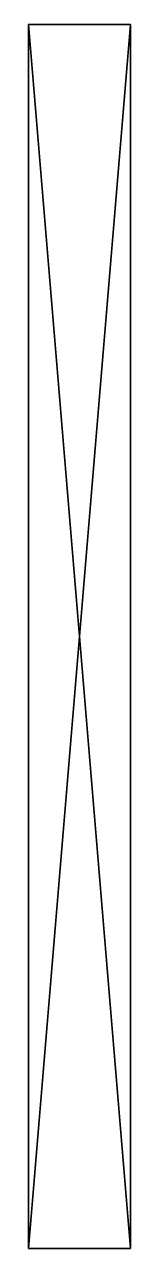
# Model space of a CAD drawing. Header units: metres. Extents: x 2 to 45.5, y 3.1 to 63.1.
# Drawn here: x 40.5 to 45.5, y 3.1 to 63.1 of the extents above.
import ezdxf

# ---------------------------------------------------------------- set-up
doc = ezdxf.new("R2010")
doc.units = ezdxf.units.M

msp = doc.modelspace()

# ---------------------------------------------------------------- linework, layer by layer
at = {"layer": 'STL2DXF'}
for points in [[(40.45, 63.125, 5), (45.45, 3.125, 5), (45.45, 63.125, 5)], [(45.45, 3.125, 5), (40.45, 63.125, 5), (40.45, 3.125, 5)], [(40.45, 3.125), (45.45, 63.125), (45.45, 3.125)], [(45.45, 63.125), (40.45, 3.125), (40.45, 63.125)], [(40.45, 63.125, 5), (40.45, 3.125), (40.45, 3.125, 5)], [(40.45, 3.125), (40.45, 63.125, 5), (40.45, 63.125)], [(45.45, 63.125), (40.45, 63.125, 5), (45.45, 63.125, 5)], [(40.45, 63.125, 5), (45.45, 63.125), (40.45, 63.125)], [(45.45, 63.125), (45.45, 3.125, 5), (45.45, 3.125)], [(45.45, 3.125, 5), (45.45, 63.125), (45.45, 63.125, 5)], [(40.45, 3.125), (45.45, 3.125, 5), (40.45, 3.125, 5)], [(45.45, 3.125, 5), (40.45, 3.125), (45.45, 3.125)]]:
    msp.add_3dface(points, dxfattribs=at)

doc.saveas('drawing.dxf')
